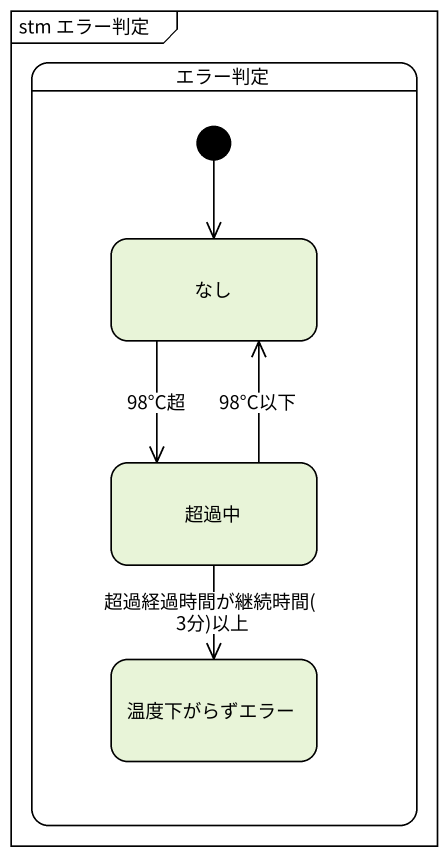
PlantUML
@startuml
mainframe stm エラー判定
hide empty description
state エラー判定 {
  state なし
  state 超過中
  state 温度下がらずエラー
  [*] --> なし
}
なし --> 超過中 : 98°C超
超過中 -up-> なし : 98°C以下
超過中 --> 温度下がらずエラー : 超過経過時間が継続時間(3分)以上
@enduml
